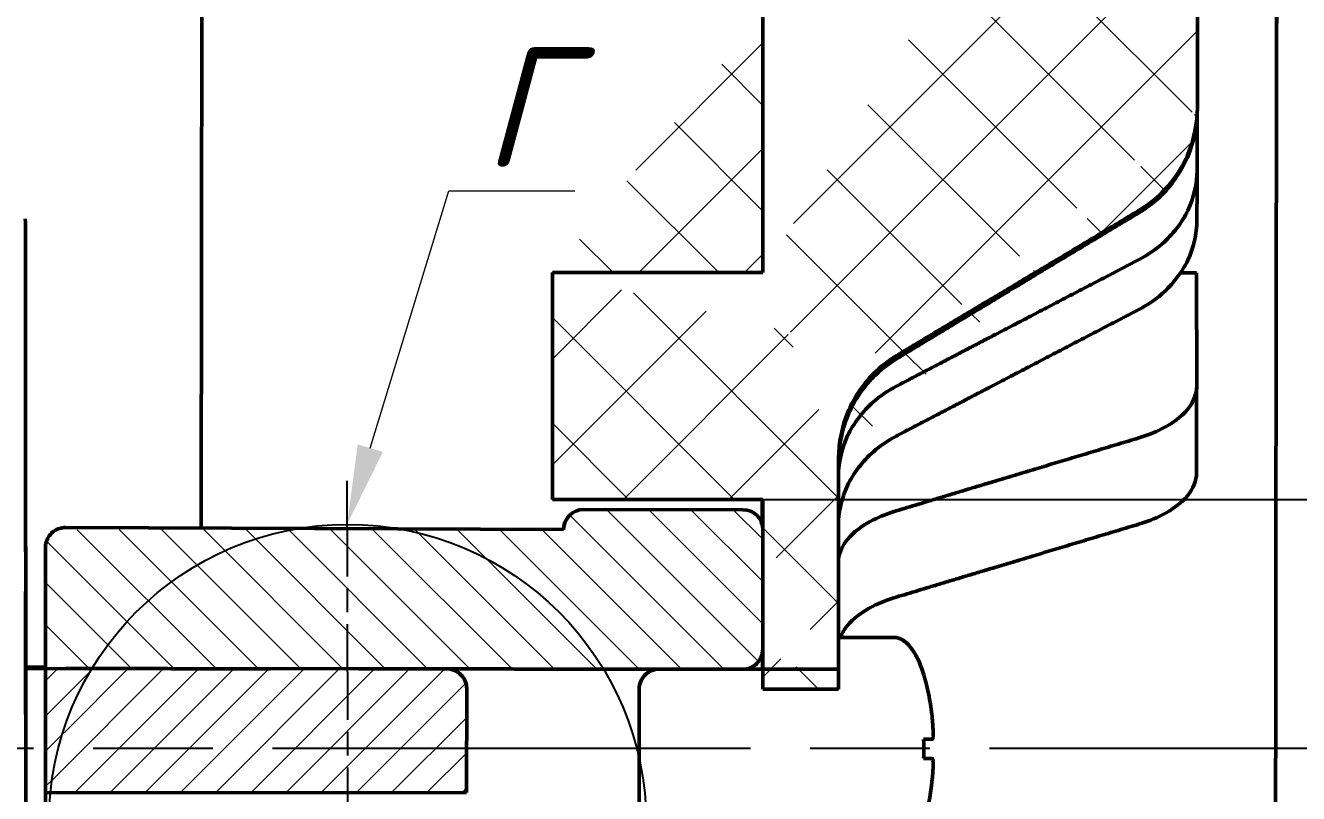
# Model space of a CAD drawing. Header units: inches. Extents: x -14 to 5184, y -66 to 1689.
# Drawn here: x 2754.9 to 2786.86, y 527.76 to 547.04 of the extents above; entities that cross this region are included whole.
import ezdxf
from ezdxf import colors
from ezdxf.entities.mleader import LeaderData, LeaderLine
from ezdxf.math import Vec2, Vec3

# ---------------------------------------------------------------- set-up
doc = ezdxf.new("R2010")
doc.units = ezdxf.units.IN
doc.header["$MEASUREMENT"] = 0
doc.linetypes.add('ACAD_ISO08W100', pattern=[36, 24, -3, 6, -3])
for name, color, linetype, lineweight in [('Видимые тонкие (ГОСТ)', 7, 'Continuous', 25), ('Видимый контур (ГОСТ)', 7, 'Continuous', 50), ('Осевая линия (ГОСТ)', 7, 'ACAD_ISO08W100', 25), ('Размер (ГОСТ)', 7, 'Continuous', 25), ('Штриховка (ГОСТ)', 7, 'Continuous', 18)]:
    doc.layers.add(name, color=color, linetype=linetype, lineweight=lineweight)
doc.styles.add('Standart 3.0', font='gost_b.ttf', dxfattribs={"oblique": 15, "height": 3})
doc.dimstyles.new('Обычный (ГОСТ)', dxfattribs={"dimscale": 0.5, "dimtxt": 3.5, "dimasz": 3.5, "dimexe": 1, "dimexo": 0, "dimgap": 0.5, "dimtad": 1, "dimrnd": 1e-08, "dimtxsty": 'Standart 3.0', "dimblk": 'Filled-1', "dimblk1": 'Filled-1', "dimblk2": 'Filled-1', "dimcen": 0.09, "dimdle": 15, "dimclrd": 256, "dimclre": 256, "dimclrt": 256, "dimazin": 2, "dimtfac": 0.714286, "dimtmove": 0, "dimatfit": 3, "dimfxl": 1, "dimtolj": 1, "dimlwd": 25, "dimlwe": 25, "dimarcsym": 0})

# ---------------------------------------------------------------- blocks, each defined once
blk = doc.blocks.new('Filled-1')
at = {"color": 0}
for p, q in [((0, 0), (-1, 0.143)), ((-1, 0.143), (-1, -0.143)), ((-1, 0), (0, 0)), ((-1, -0.143), (0, 0))]:
    blk.add_line(p, q, dxfattribs=at)
at = {"color": 0, "flags": 128}
blk.add_lwpolyline([(-1, -0.143), (0, 0), (-1, 0.143), (-1, -0.143)], dxfattribs=at)
at = {"color": 0}
blk.add_solid([(-1, -0.143), (0, 0), (-1, 0.143), (-1, -0.143)], dxfattribs=at)
blk = doc.blocks.new('*D150')
at = {"layer": 'Размер (ГОСТ)', "lineweight": 25, "ltscale": 0.5, "transparency": 16777216}
for p, q in [((2773.396, 535.142), (2797.609, 535.142)), ((2797.109, 524.356), (2797.109, 533.392)), ((2773.408, 522.606), (2797.609, 522.606))]:
    blk.add_line(p, q, dxfattribs=at)
at = {"layer": 'Размер (ГОСТ)', "lineweight": 25, "ltscale": 0.5, "transparency": 16777216, "xscale": 1.75, "yscale": 1.75, "zscale": 1.75}
for p, rotation in [((2797.109, 535.142), 90), ((2797.109, 522.606), 270)]:
    blk.add_blockref('Filled-1', p, dxfattribs=dict(at, rotation=rotation))
at = {"layer": 'Размер (ГОСТ)', "ltscale": 0.5, "transparency": 16777216, "insert": (2795.056, 528.874), "char_height": 3, "attachment_point": 5, "rotation": 90, "style": 'Standart 3.0'}
blk.add_mtext('\\A1;{\\fGOST type B|b0|i0|c204|p0;13}%%P{\\fGOST type B|b0|i0|c204|p0;0,1}', dxfattribs=at)
blk = doc.blocks.new('*D203')
at = {"layer": 'Размер (ГОСТ)', "lineweight": 25, "ltscale": 0.5, "transparency": 16777216}
for p, q in [((2589.079, 528.958), (2589.079, 615.736)), ((2786.29, 528.89), (2786.29, 615.736)), ((2590.829, 615.236), (2784.54, 615.236))]:
    blk.add_line(p, q, dxfattribs=at)
at = {"layer": 'Размер (ГОСТ)', "lineweight": 25, "ltscale": 0.5, "transparency": 16777216, "xscale": 1.75, "yscale": 1.75, "zscale": 1.75, "rotation": 180}
blk.add_blockref('Filled-1', (2589.079, 615.236), dxfattribs=at)
at = {"layer": 'Размер (ГОСТ)', "lineweight": 25, "ltscale": 0.5, "transparency": 16777216, "xscale": 1.75, "yscale": 1.75, "zscale": 1.75}
blk.add_blockref('Filled-1', (2786.29, 615.236), dxfattribs=at)
at = {"layer": 'Размер (ГОСТ)', "ltscale": 0.5, "transparency": 16777216, "insert": (2687.685, 617.289), "char_height": 3, "attachment_point": 5, "style": 'Standart 3.0'}
blk.add_mtext('\\A1;{\\fGOST type B|b0|i0|c204|p0;198}%%P{\\fGOST type B|b0|i0|c204|p0;0,4}', dxfattribs=at)
blk = doc.blocks.new('*D204')
at = {"layer": 'Видимые тонкие (ГОСТ)', "lineweight": 25, "ltscale": 0.5, "transparency": 16777216}
for p, q in [((2627.695, 565.882), (2808, 565.882)), ((2807.5, 564.132), (2807.5, 493.632)), ((2627.699, 491.882), (2808, 491.882))]:
    blk.add_line(p, q, dxfattribs=at)
at = {"layer": 'Видимые тонкие (ГОСТ)', "lineweight": 25, "ltscale": 0.5, "transparency": 16777216, "xscale": 1.75, "yscale": 1.75, "zscale": 1.75}
for p, rotation in [((2807.5, 565.882), 90), ((2807.5, 491.882), 270)]:
    blk.add_blockref('Filled-1', p, dxfattribs=dict(at, rotation=rotation))
at = {"layer": 'Видимые тонкие (ГОСТ)', "ltscale": 0.5, "transparency": 16777216, "insert": (2805.75, 530), "char_height": 3, "attachment_point": 5, "rotation": 90, "style": 'Standart 3.0'}
blk.add_mtext('\\A1;74*', dxfattribs=at)

msp = doc.modelspace()

# ---------------------------------------------------------------- hatches: boundary and pattern name
at = {"layer": 'Штриховка (ГОСТ)', "ltscale": 0.5}
h = msp.add_hatch(dxfattribs=at)
h.set_pattern_fill('ANSI37', color=256, scale=15)
h.set_pattern_definition([(45, (-764.6716, -209.9068), (-1.3258252, 1.3258252), []), (135, (-764.6716, -209.9068), (-1.3258252, -1.3258252), [])])
edge = h.paths.add_edge_path()
edge.add_line((2773.4109, 530.3789), (2775.3109, 530.377))
edge.add_line((2773.4153, 535.1422), (2773.4109, 530.3789))
edge.add_line((2773.4118, 531.3804), (2773.4146, 534.3826))
edge.add_line((2768.1309, 535.1422), (2773.4153, 535.1422))
edge.add_line((2775.3109, 530.377), (2775.3163, 536.1814))
edge.add_line((2768.1309, 540.8352), (2768.1309, 535.1422))
edge.add_line((2773.4133, 540.835), (2768.1309, 540.835))
edge.add_spline(control_points=[(2776.7739, 538.6732), (2776.5621, 538.5402), (2776.3581, 538.3823), (2775.9336, 537.9548), (2775.6871, 537.5827), (2775.4131, 536.9173), (2775.3286, 536.5145), (2775.3165, 536.1585)], knot_values=[0.1533423, 0.1533423, 0.1533423, 0.1533423, 0.2224938, 0.2224938, 0.3340767, 0.3340767, 0.4383753, 0.4383753, 0.4383753, 0.4383753], degree=3, periodic=0)
edge.add_spline(control_points=[(2784.3227, 544.8741), (2784.3154, 544.513), (2784.2296, 544.0978), (2783.951, 543.4257), (2783.7036, 543.055), (2783.2788, 542.6299), (2783.0777, 542.4696), (2782.8643, 542.3413)], knot_values=[0.4495902, 0.4495902, 0.4495902, 0.4495902, 0.5564178, 0.5564178, 0.6678472, 0.6678472, 0.7366774, 0.7366774, 0.7366774, 0.7366774], degree=3, periodic=0)
edge.add_spline(control_points=[(2776.7739, 538.6732), (2779.3382, 540.221), (2782.8643, 542.3413)], knot_values=[0.2068793, 0.2068793, 0.2068793, 0.9123737, 0.9123737, 0.9123737], weights=[1.0088811, 1.0203141, 1.0064426], degree=2, periodic=0)
edge.add_line((2784.3244, 544.9706), (2784.3297, 550.6675))
edge.add_line((2784.3297, 550.6675), (2785.3297, 550.6666))
edge.add_spline(control_points=[(2786.0834, 554.6659), (2786.012, 554.7471), (2785.9492, 554.8496), (2785.8627, 555.0589), (2785.8339, 555.2042), (2785.834, 555.3276)], knot_values=[0.3763479, 0.3763479, 0.3763479, 0.3763479, 0.4072666, 0.4072666, 0.4442912, 0.4442912, 0.4442912, 0.4442912], degree=3, periodic=0)
edge.add_spline(control_points=[(2786.3328, 554.0042), (2786.3329, 554.1277), (2786.3042, 554.2729), (2786.2177, 554.4823), (2786.1549, 554.5847), (2786.0834, 554.6659)], knot_values=[0.444291, 0.444291, 0.444291, 0.444291, 0.4813156, 0.4813156, 0.5122343, 0.5122343, 0.5122343, 0.5122343], degree=3, periodic=0)
edge.add_line((2786.3306, 551.6657), (2786.3328, 554.0042))
edge.add_spline(control_points=[(2785.3297, 550.6666), (2785.4531, 550.6665), (2785.5984, 550.6952), (2785.8265, 550.7895), (2785.9497, 550.8716), (2786.1244, 551.046), (2786.2068, 551.1691), (2786.3015, 551.397), (2786.3305, 551.5422), (2786.3306, 551.6657)], knot_values=[0.2961944, 0.2961944, 0.2961944, 0.2961944, 0.3332183, 0.3332183, 0.3702424, 0.3702424, 0.4072668, 0.4072668, 0.4442915, 0.4442915, 0.4442915, 0.4442915], degree=3, periodic=0)
edge.add_line((2759.3307, 551.6908), (2773.4306, 551.6777))
edge.add_line((2759.3387, 560.3955), (2759.3307, 551.6908))
edge.add_spline(control_points=[(2760.3397, 561.3945), (2760.2162, 561.3947), (2760.071, 561.3659), (2759.8428, 561.2717), (2759.7196, 561.1895), (2759.5449, 561.0151), (2759.4625, 560.8921), (2759.3679, 560.6641), (2759.3388, 560.5189), (2759.3387, 560.3955)], knot_values=[0, 0, 0, 0, 0.037024, 0.037024, 0.0740481, 0.0740481, 0.1110722, 0.1110722, 0.1480965, 0.1480965, 0.1480965, 0.1480965], degree=3, periodic=0)
edge.add_line((2784.8397, 561.3717), (2760.3397, 561.3945))
edge.add_spline(control_points=[(2785.8387, 560.3708), (2785.8388, 560.4942), (2785.8101, 560.6395), (2785.7158, 560.8676), (2785.6337, 560.9908), (2785.4593, 561.1655), (2785.3362, 561.2479), (2785.1083, 561.3426), (2784.9631, 561.3716), (2784.8397, 561.3717)], knot_values=[-0.1480969, -0.1480969, -0.1480969, -0.1480969, -0.1110725, -0.1110725, -0.0740482, -0.0740482, -0.037024, -0.037024, 0, 0, 0, 0], degree=3, periodic=0)
edge.add_line((2785.834, 555.3276), (2785.8387, 560.3708))
edge.add_line((2773.4203, 551.6777), (2773.4133, 540.835))
edge.add_spline(control_points=[(2785.812, 560.6014), (2785.8048, 560.632), (2785.7955, 560.6646), (2785.7699, 560.7391), (2785.7522, 560.7813), (2785.6957, 560.8934), (2785.6504, 560.9614), (2785.5317, 561.1), (2785.4524, 561.168), (2785.2755, 561.2777), (2785.1751, 561.3196), (2784.9962, 561.3625), (2784.9176, 561.3719), (2784.8396, 561.3719)], knot_values=[0, 0, 0, 0, 0.0105576, 0.0105576, 0.0243585, 0.0243585, 0.0485574, 0.0485574, 0.0792156, 0.0792156, 0.1110337, 0.1110337, 0.134456, 0.134456, 0.134456, 0.134456], degree=3, periodic=0)
h = msp.add_hatch(dxfattribs=at)
h.set_pattern_fill('ANSI31', color=256, scale=6, angle=90)
h.set_pattern_definition([(135, (-651.9682, -209.9329), (-0.53033009, -0.53033009), [])])
edge = h.paths.add_edge_path()
edge.add_spline(control_points=[(2772.9113, 530.8803), (2769.2265, 530.8839), (2765.5411, 530.8875)], knot_values=[0.9629057, 0.9629057, 0.9629057, 1.7000006, 1.7000006, 1.7000006], weights=[1, 0.9999971, 0.9999967], degree=2, periodic=0)
edge.add_spline(control_points=[(2765.5411, 530.8875), (2765.5371, 530.8879), (2765.5331, 530.8884), (2765.5134, 530.8903), (2765.4976, 530.891), (2765.4819, 530.891)], knot_values=[0.077537, 0.077537, 0.077537, 0.077537, 0.0787449, 0.0787449, 0.0834733, 0.0834733, 0.0834733, 0.0834733], degree=3, periodic=0)
edge.add_line((2765.5016, 530.891), (2763.2794, 530.8918))
edge.add_line((2763.2794, 530.8918), (2755.8711, 530.8988))
edge.add_spline(control_points=[(2755.8723, 530.8986), (2755.8206, 530.9032), (2755.7654, 530.9162), (2755.6631, 530.9587), (2755.6016, 531), (2755.5144, 531.0874), (2755.4733, 531.149), (2755.4261, 531.2632), (2755.4117, 531.3359), (2755.4118, 531.3977)], knot_values=[0.0740675, 0.0740675, 0.0740675, 0.0740675, 0.0887876, 0.0887876, 0.1073042, 0.1073042, 0.1258292, 0.1258292, 0.1443578, 0.1443578, 0.1443578, 0.1443578], degree=3, periodic=0)
edge.add_line((2755.4118, 531.3977), (2755.4141, 533.8985))
edge.add_spline(control_points=[(2755.4141, 533.8985), (2755.4142, 533.9602), (2755.4287, 534.0328), (2755.476, 534.1468), (2755.5172, 534.2083), (2755.6046, 534.2955), (2755.6662, 534.3366), (2755.7407, 534.3674), (2755.7597, 534.3738), (2755.7793, 534.3791)], knot_values=[0.0128337, 0.0128337, 0.0128337, 0.0128337, 0.0313495, 0.0313495, 0.0498634, 0.0498634, 0.0683757, 0.0683757, 0.0740532, 0.0740532, 0.0740532, 0.0740532], degree=3, periodic=0)
edge.add_spline(control_points=[(2755.4073, 530.8991), (2755.4076, 531.1193), (2755.4079, 531.3325), (2755.4089, 531.9869), (2755.4096, 532.3984), (2755.4109, 533.0888), (2755.4116, 533.3728), (2755.4127, 533.7087), (2755.4131, 533.8061), (2755.4136, 533.8768), (2755.4137, 533.8891), (2755.4139, 533.9034), (2755.414, 533.9065), (2755.4142, 533.9144), (2755.4143, 533.917), (2755.4146, 533.9232), (2755.4147, 533.9258), (2755.4151, 533.9324), (2755.4154, 533.9362), (2755.4161, 533.9444), (2755.4165, 533.9487), (2755.4183, 533.9649), (2755.4203, 533.979), (2755.425, 534.0037), (2755.4275, 534.0147), (2755.437, 534.0507), (2755.4456, 534.0755), (2755.4773, 534.1479), (2755.5068, 534.1937), (2755.5778, 534.2726), (2755.6202, 534.3068), (2755.7005, 534.3526), (2755.7373, 534.3681), (2755.7752, 534.3791)], knot_values=[0.0140963, 0.0140963, 0.0140963, 0.0140963, 0.0857015, 0.0857015, 0.2451249, 0.2451249, 0.4089582, 0.4089582, 0.5260476, 0.5260476, 0.5648325, 0.5648325, 0.5777667, 0.5777667, 0.5825971, 0.5825971, 0.585217, 0.585217, 0.5873925, 0.5873925, 0.5891194, 0.5891194, 0.5934459, 0.5934459, 0.5968836, 0.5968836, 0.6047063, 0.6047063, 0.6206362, 0.6206362, 0.6365611, 0.6365611, 0.6483542, 0.6483542, 0.6483542, 0.6483542], degree=3, periodic=0)
edge.add_spline(control_points=[(2755.4141, 533.8985), (2755.4142, 533.9602), (2755.4287, 534.0328), (2755.476, 534.1468), (2755.5172, 534.2083), (2755.6046, 534.2955), (2755.6662, 534.3366), (2755.7407, 534.3674), (2755.7597, 534.3738), (2755.7793, 534.3791)], knot_values=[0.0128337, 0.0128337, 0.0128337, 0.0128337, 0.0313495, 0.0313495, 0.0498634, 0.0498634, 0.0683757, 0.0683757, 0.0740532, 0.0740532, 0.0740532, 0.0740532], degree=3, periodic=0)
edge.add_spline(control_points=[(2755.4073, 530.8991), (2755.4076, 531.1193), (2755.4079, 531.3325), (2755.4089, 531.9869), (2755.4096, 532.3984), (2755.4109, 533.0888), (2755.4116, 533.3728), (2755.4127, 533.7087), (2755.4131, 533.8061), (2755.4136, 533.8768), (2755.4137, 533.8891), (2755.4139, 533.9034), (2755.414, 533.9065), (2755.4142, 533.9144), (2755.4143, 533.917), (2755.4146, 533.9232), (2755.4147, 533.9258), (2755.4151, 533.9324), (2755.4154, 533.9362), (2755.4161, 533.9444), (2755.4165, 533.9487), (2755.4183, 533.9649), (2755.4203, 533.979), (2755.425, 534.0037), (2755.4275, 534.0147), (2755.437, 534.0507), (2755.4456, 534.0755), (2755.4773, 534.1479), (2755.5068, 534.1937), (2755.5778, 534.2726), (2755.6202, 534.3068), (2755.7005, 534.3526), (2755.7373, 534.3681), (2755.7752, 534.3791)], knot_values=[0.0140963, 0.0140963, 0.0140963, 0.0140963, 0.0857015, 0.0857015, 0.2451249, 0.2451249, 0.4089582, 0.4089582, 0.5260476, 0.5260476, 0.5648325, 0.5648325, 0.5777667, 0.5777667, 0.5825971, 0.5825971, 0.585217, 0.585217, 0.5873925, 0.5873925, 0.5891194, 0.5891194, 0.5934459, 0.5934459, 0.5968836, 0.5968836, 0.6047063, 0.6047063, 0.6206362, 0.6206362, 0.6365611, 0.6365611, 0.6483542, 0.6483542, 0.6483542, 0.6483542], degree=3, periodic=0)
edge.add_spline(control_points=[(2755.4141, 533.8985), (2755.4142, 533.9602), (2755.4287, 534.0328), (2755.476, 534.1468), (2755.5172, 534.2083), (2755.6046, 534.2955), (2755.6662, 534.3366), (2755.7407, 534.3674), (2755.7597, 534.3738), (2755.7793, 534.3791)], knot_values=[0.0128337, 0.0128337, 0.0128337, 0.0128337, 0.0313495, 0.0313495, 0.0498634, 0.0498634, 0.0683757, 0.0683757, 0.0740532, 0.0740532, 0.0740532, 0.0740532], degree=3, periodic=0)
edge.add_spline(control_points=[(2755.4073, 530.8991), (2755.4076, 531.1193), (2755.4079, 531.3325), (2755.4089, 531.9869), (2755.4096, 532.3984), (2755.4109, 533.0888), (2755.4116, 533.3728), (2755.4127, 533.7087), (2755.4131, 533.8061), (2755.4136, 533.8768), (2755.4137, 533.8891), (2755.4139, 533.9034), (2755.414, 533.9065), (2755.4142, 533.9144), (2755.4143, 533.917), (2755.4146, 533.9232), (2755.4147, 533.9258), (2755.4151, 533.9324), (2755.4154, 533.9362), (2755.4161, 533.9444), (2755.4165, 533.9487), (2755.4183, 533.9649), (2755.4203, 533.979), (2755.425, 534.0037), (2755.4275, 534.0147), (2755.437, 534.0507), (2755.4456, 534.0755), (2755.4773, 534.1479), (2755.5068, 534.1937), (2755.5778, 534.2726), (2755.6202, 534.3068), (2755.7005, 534.3526), (2755.7373, 534.3681), (2755.7752, 534.3791)], knot_values=[0.0140963, 0.0140963, 0.0140963, 0.0140963, 0.0857015, 0.0857015, 0.2451249, 0.2451249, 0.4089582, 0.4089582, 0.5260476, 0.5260476, 0.5648325, 0.5648325, 0.5777667, 0.5777667, 0.5825971, 0.5825971, 0.585217, 0.585217, 0.5873925, 0.5873925, 0.5891194, 0.5891194, 0.5934459, 0.5934459, 0.5968836, 0.5968836, 0.6047063, 0.6047063, 0.6206362, 0.6206362, 0.6365611, 0.6365611, 0.6483542, 0.6483542, 0.6483542, 0.6483542], degree=3, periodic=0)
edge.add_spline(control_points=[(2755.4141, 533.8985), (2755.4142, 533.9602), (2755.4287, 534.0328), (2755.476, 534.1468), (2755.5172, 534.2083), (2755.6046, 534.2955), (2755.6662, 534.3366), (2755.7407, 534.3674), (2755.7597, 534.3738), (2755.7793, 534.3791)], knot_values=[0.0128337, 0.0128337, 0.0128337, 0.0128337, 0.0313495, 0.0313495, 0.0498634, 0.0498634, 0.0683757, 0.0683757, 0.0740532, 0.0740532, 0.0740532, 0.0740532], degree=3, periodic=0)
edge.add_spline(control_points=[(2755.4073, 530.8991), (2755.4076, 531.1193), (2755.4079, 531.3325), (2755.4089, 531.9869), (2755.4096, 532.3984), (2755.4109, 533.0888), (2755.4116, 533.3728), (2755.4127, 533.7087), (2755.4131, 533.8061), (2755.4136, 533.8768), (2755.4137, 533.8891), (2755.4139, 533.9034), (2755.414, 533.9065), (2755.4142, 533.9144), (2755.4143, 533.917), (2755.4146, 533.9232), (2755.4147, 533.9258), (2755.4151, 533.9324), (2755.4154, 533.9362), (2755.4161, 533.9444), (2755.4165, 533.9487), (2755.4183, 533.9649), (2755.4203, 533.979), (2755.425, 534.0037), (2755.4275, 534.0147), (2755.437, 534.0507), (2755.4456, 534.0755), (2755.4773, 534.1479), (2755.5068, 534.1937), (2755.5778, 534.2726), (2755.6202, 534.3068), (2755.7005, 534.3526), (2755.7373, 534.3681), (2755.7752, 534.3791)], knot_values=[0.0140963, 0.0140963, 0.0140963, 0.0140963, 0.0857015, 0.0857015, 0.2451249, 0.2451249, 0.4089582, 0.4089582, 0.5260476, 0.5260476, 0.5648325, 0.5648325, 0.5777667, 0.5777667, 0.5825971, 0.5825971, 0.585217, 0.585217, 0.5873925, 0.5873925, 0.5891194, 0.5891194, 0.5934459, 0.5934459, 0.5968836, 0.5968836, 0.6047063, 0.6047063, 0.6206362, 0.6206362, 0.6365611, 0.6365611, 0.6483542, 0.6483542, 0.6483542, 0.6483542], degree=3, periodic=0)
edge.add_spline(control_points=[(2755.4141, 533.8985), (2755.4142, 533.9602), (2755.4287, 534.0328), (2755.476, 534.1468), (2755.5172, 534.2083), (2755.6046, 534.2955), (2755.6662, 534.3366), (2755.7407, 534.3674), (2755.7597, 534.3738), (2755.7793, 534.3791)], knot_values=[0.0128337, 0.0128337, 0.0128337, 0.0128337, 0.0313495, 0.0313495, 0.0498634, 0.0498634, 0.0683757, 0.0683757, 0.0740532, 0.0740532, 0.0740532, 0.0740532], degree=3, periodic=0)
edge.add_line((2755.7793, 534.3791), (2758.9872, 534.3952))
edge.add_line((2758.9872, 534.3952), (2768.4146, 534.3863))
edge.add_line((2768.4146, 534.3863), (2768.4146, 534.3872))
edge.add_ellipse((2768.9146, 534.3868), major_axis=(-0.4234, -0.266), ratio=0.9999995, start_angle=237.81076, end_angle=327.81076, ccw=False)
edge.add_line((2768.9151, 534.8868), (2772.9151, 534.883))
edge.add_ellipse((2772.9146, 534.383), major_axis=(0.4234, 0.266), ratio=0.9999995, start_angle=-32.18924, end_angle=57.81076, ccw=False)
edge.add_line((2773.4146, 534.3826), (2773.4118, 531.3804))
edge.add_spline(control_points=[(2773.4118, 531.3804), (2773.4117, 531.3186), (2773.3972, 531.2459), (2773.3499, 531.1318), (2773.3086, 531.0702), (2773.2213, 530.9829), (2773.1597, 530.9418), (2773.0456, 530.8946), (2772.973, 530.8802), (2772.9113, 530.8803)], knot_values=[0.1481618, 0.1481618, 0.1481618, 0.1481618, 0.1666967, 0.1666967, 0.1852256, 0.1852256, 0.2037428, 0.2037428, 0.2222477, 0.2222477, 0.2222477, 0.2222477], degree=3, periodic=0)
h = msp.add_hatch(dxfattribs=at)
h.set_pattern_fill('ANSI31', color=256, scale=5)
h.set_pattern_definition([(45, (-764.67155, -26.715), (-0.44194174, 0.44194174), [])])
h.paths.add_polyline_path([(2762.9895, 530.8899), (2756.572, 530.8961, 0.0729844), (2755.7275, 528.8886), (2762.9895, 528.8891)])
edge = h.paths.add_edge_path()
edge.add_spline(control_points=[(2765.5412, 530.8874), (2765.59, 530.8815), (2765.6384, 530.8683), (2765.7318, 530.8271), (2765.7775, 530.7974), (2765.8561, 530.7263), (2765.89, 530.684), (2765.9368, 530.6016), (2765.953, 530.5623), (2765.969, 530.5035), (2765.9729, 530.4846), (2765.977, 530.4579), (2765.978, 530.45), (2765.9793, 530.437), (2765.9798, 530.432), (2765.9805, 530.4223), (2765.9807, 530.4178), (2765.9811, 530.4104), (2765.9812, 530.4076), (2765.9813, 530.4037), (2765.9813, 530.4023), (2765.9814, 530.398), (2765.9814, 530.3962), (2765.9815, 530.3944)], knot_values=[0, 0, 0, 0, 0.0147124, 0.0147124, 0.0306431, 0.0306431, 0.0465112, 0.0465112, 0.0590664, 0.0590664, 0.0648124, 0.0648124, 0.0672301, 0.0672301, 0.0688172, 0.0688172, 0.0704283, 0.0704283, 0.0721056, 0.0721056, 0.0735824, 0.0735824, 0.0775254, 0.0775254, 0.0775254, 0.0775254], degree=3, periodic=0)
edge.add_spline(control_points=[(2765.5154, 530.8875), (2765.5687, 530.8834), (2765.6262, 530.8701), (2765.7302, 530.8269), (2765.7917, 530.7857), (2765.8789, 530.6982), (2765.92, 530.6365), (2765.9672, 530.5223), (2765.9816, 530.4494), (2765.9815, 530.3876)], knot_values=[-0.0741069, -0.0741069, -0.0741069, -0.0741069, -0.0588615, -0.0588615, -0.0403464, -0.0403464, -0.0218143, -0.0218143, -0.0032587, -0.0032587, -0.0032587, -0.0032587], degree=3, periodic=0)
edge.add_spline(control_points=[(2765.5412, 530.8874), (2765.59, 530.8815), (2765.6384, 530.8683), (2765.7318, 530.8271), (2765.7775, 530.7974), (2765.8561, 530.7263), (2765.89, 530.684), (2765.9368, 530.6016), (2765.953, 530.5623), (2765.969, 530.5035), (2765.9729, 530.4846), (2765.977, 530.4579), (2765.978, 530.45), (2765.9793, 530.437), (2765.9798, 530.432), (2765.9805, 530.4223), (2765.9807, 530.4178), (2765.9811, 530.4104), (2765.9812, 530.4076), (2765.9813, 530.4037), (2765.9813, 530.4023), (2765.9814, 530.398), (2765.9814, 530.3962), (2765.9815, 530.3944)], knot_values=[0, 0, 0, 0, 0.0147124, 0.0147124, 0.0306431, 0.0306431, 0.0465112, 0.0465112, 0.0590664, 0.0590664, 0.0648124, 0.0648124, 0.0672301, 0.0672301, 0.0688172, 0.0688172, 0.0704283, 0.0704283, 0.0721056, 0.0721056, 0.0735824, 0.0735824, 0.0775254, 0.0775254, 0.0775254, 0.0775254], degree=3, periodic=0)
edge.add_spline(control_points=[(2765.9815, 530.3876), (2765.9816, 530.4494), (2765.9672, 530.5223), (2765.92, 530.6365), (2765.8789, 530.6982), (2765.7917, 530.7857), (2765.7302, 530.8269), (2765.6262, 530.8701), (2765.5687, 530.8834), (2765.5154, 530.8875)], knot_values=[-0.0741069, -0.0741069, -0.0741069, -0.0741069, -0.0555513, -0.0555513, -0.0370191, -0.0370191, -0.0185041, -0.0185041, -0.0032587, -0.0032587, -0.0032587, -0.0032587], degree=3, periodic=0)
edge.add_line((2765.5154, 530.8875), (2762.9895, 530.8899))
edge.add_line((2762.9895, 530.8899), (2762.9895, 528.8891))
edge.add_line((2762.9895, 528.8891), (2765.9799, 528.8892))
edge.add_line((2765.9799, 528.8892), (2765.9815, 530.3876))
edge.add_spline(control_points=[(2765.9815, 530.3876), (2765.9816, 530.4494), (2765.9672, 530.5223), (2765.92, 530.6365), (2765.8789, 530.6982), (2765.7917, 530.7857), (2765.7302, 530.8269), (2765.6262, 530.8701), (2765.5687, 530.8834), (2765.5154, 530.8875)], knot_values=[-0.0741069, -0.0741069, -0.0741069, -0.0741069, -0.0555513, -0.0555513, -0.0370191, -0.0370191, -0.0185041, -0.0185041, -0.0032587, -0.0032587, -0.0032587, -0.0032587], degree=3, periodic=0)
h.paths.add_polyline_path([(2765.9799, 528.8892), (2762.9895, 528.8891), (2762.9895, 527.783), (2765.9788, 527.7854)])
h.paths.add_polyline_path([(2762.9895, 528.8891), (2755.7275, 528.8886, 0.0376952), (2755.5284, 527.7771), (2762.9895, 527.783)])
edge = h.paths.add_edge_path()
edge.add_line((2756.572, 530.8961), (2755.4071, 530.8973))
edge.add_spline(control_points=[(2755.4071, 530.8973), (2755.4071, 530.8795), (2755.4071, 530.8616), (2755.4074, 530.3529), (2755.4078, 529.8228), (2755.4083, 529.1589), (2755.4084, 529.0238), (2755.4085, 528.8886)], knot_values=[0.8523826, 0.8523826, 0.8523826, 0.8523826, 0.858186, 0.858186, 1.0175107, 1.0175107, 1.0578793, 1.0578793, 1.0578793, 1.0578793], degree=3, periodic=0)
edge.add_line((2755.4085, 528.8886), (2755.7275, 528.8886))
edge.add_arc((2762.9896, 527.0148), 7.5, 148.83413, 165.53132, ccw=False)
edge = h.paths.add_edge_path()
edge.add_line((2755.7275, 528.8886), (2755.4085, 528.8886))
edge.add_spline(control_points=[(2755.4085, 528.8886), (2755.4088, 528.5147), (2755.409, 528.1395), (2755.4093, 527.777)], knot_values=[0.740727, 0.740727, 0.740727, 0.740727, 0.8523826, 0.8523826, 0.8523826, 0.8523826], degree=3, periodic=0)
edge.add_line((2755.4093, 527.777), (2755.5284, 527.7771))
edge.add_arc((2762.9896, 527.0148), 7.5, 165.53132, 174.16633, ccw=False)

# ---------------------------------------------------------------- linework, layer by layer
at = {"layer": 'Видимые тонкие (ГОСТ)', "ltscale": 0.5}
msp.add_line((2755.9113, 530.8968), (2773.0613, 530.8802), dxfattribs=at)
at = {"layer": 'Видимый контур (ГОСТ)', "ltscale": 0.5}
for p, q in [((2759.3307, 551.6908), (2759.3146, 534.422)), ((2768.1309, 540.8352), (2768.1309, 535.1422)), ((2773.4133, 540.835), (2768.1309, 540.835)), ((2768.1309, 535.1422), (2773.4153, 535.1422)), ((2777.4519, 529.1218), (2777.6703, 529.1216)), ((2765.9788, 527.7854), (2755.4093, 527.777)), ((2760.396, 527.7812), (2760.396, 527.7809))]:
    msp.add_line(p, q, dxfattribs=at)
at = {"layer": 'Видимый контур (ГОСТ)'}
for p, q in [((2773.4203, 551.6777), (2773.4133, 540.835)), ((2784.3244, 544.9706), (2784.3297, 550.6675)), ((2784.3169, 543.3933), (2784.3175, 544.7389)), ((2773.4133, 540.835), (2773.4049, 540.835)), ((2784.3049, 540.8249), (2783.9018, 540.8253)), ((2784.3065, 537.9728), (2784.3049, 540.8249)), ((2775.3109, 530.377), (2775.3163, 536.1814)), ((2773.4038, 535.1422), (2773.4041, 534.4848)), ((2773.4084, 534.4613), (2773.408, 535.1422)), ((2773.4109, 535.1422), (2773.4106, 534.4463)), ((2773.4153, 535.1422), (2773.4109, 530.3789)), ((2773.413, 534.4225), (2773.4133, 535.1422)), ((2773.4141, 535.1422), (2773.4135, 534.4167)), ((2768.6456, 534.8083), (2768.6486, 534.8102)), ((2772.9151, 534.883), (2768.9151, 534.8868)), ((2768.4118, 534.3872), (2755.9053, 534.4351)), ((2759.3146, 534.3968), (2759.3146, 534.3948)), ((2768.4146, 534.3872), (2768.4146, 534.3863)), ((2773.4118, 531.3804), (2773.4146, 534.3826)), ((2775.3121, 531.6788), (2775.3113, 530.878)), ((2776.712, 531.6795), (2775.3121, 531.6808)), ((2776.7121, 531.6774), (2775.3121, 531.6788)), ((2754.9079, 530.9344), (2755.407, 530.9347)), ((2754.9113, 530.8997), (2765.5152, 530.8875)), ((2763.2761, 530.8897), (2754.9113, 530.8978)), ((2763.2794, 530.8918), (2765.4819, 530.891)), ((2775.3113, 530.878), (2770.8113, 530.8823)), ((2772.9631, 530.8829), (2773.4113, 530.8825)), ((2765.9788, 527.7854), (2765.9815, 530.3876)), ((2770.3109, 530.382), (2770.3081, 527.3888)), ((2773.4109, 530.3789), (2775.3109, 530.377))]:
    msp.add_line(p, q, dxfattribs=at)
at = {"layer": 'Видимый контур (ГОСТ)', "extrusion": (0, 0, -1)}
for centre, major_axis, ratio, start_param, end_param in [((2784.3093, 528.8996), (0.015, 16.0568), 0.000853, 5.681687, 5.8375423), ((2784.3094, 528.8734), (0.0149, 16.0906), 0.0008563, 5.1577927, 5.3133193), ((2773.4094, 528.8825), (0.0212, 22.7954), 0.0008567, 4.9622507, 4.9905664), ((2773.4094, 528.8825), (0.0202, 21.7954), 0.0008567, 4.9738273, 5.0036943), ((2768.9118, 534.385), (0.4375, -0.2422), 0.9994154, 2.6400316, 3.6455923), ((2768.9146, 534.3868), (-0.4234, -0.266), 0.9999995, 0.5618082, 2.1326045), ((2772.9146, 534.383), (0.4234, 0.266), 0.9999995, 5.2741972, 6.8449935), ((2768.4094, 528.8872), (0.0051, 5.5), 0.0008567, 0, 0.0181508), ((2776.7094, 528.8795), (-0.0026, -2.8), 0.3571438, 3.1415918, 3.9866784), ((2776.7094, 528.8795), (0.0026, 2.8), 0.0008567, 0, 0.0024476), ((2772.2299, 527.802), (5.2292, 2.9351), 0.0025533, 0.0004091, 0.0175908)]:
    msp.add_ellipse(centre, major_axis=major_axis, ratio=ratio, start_param=start_param, end_param=end_param, dxfattribs=at)
at = {"layer": 'Видимый контур (ГОСТ)'}
for major_axis, start_param, end_param in [((-0.0099, 13.25), 3.1435545, 6.2851471), ((0.0099, -13.25), 1.7223195, 2.0526906), ((0.0029, -3.9), 2.1092633, 7.3155146)]:
    msp.add_ellipse((2754.9094, 528.9344), major_axis=major_axis, ratio=0.0002011, start_param=start_param, end_param=end_param, dxfattribs=at)
for points, knots in [([(2786.2871, 506.1265), (2786.287, 506.1304), (2786.2869, 506.1351), (2786.2863, 506.1918), (2786.2856, 506.3), (2786.2835, 506.8704), (2786.2823, 507.6467), (2786.2808, 509.8588), (2786.2805, 511.3519), (2786.2808, 514.8432), (2786.2815, 516.8857), (2786.2838, 521.2566), (2786.2854, 523.6395), (2786.2894, 528.4438), (2786.2917, 530.9251), (2786.2969, 535.6747), (2786.2998, 538.0022), (2786.3058, 542.2147), (2786.3089, 544.1521), (2786.315, 547.3996), (2786.3181, 548.7502), (2786.3237, 550.7023), (2786.3264, 551.333), (2786.3288, 551.5803), (2786.3291, 551.6012), (2786.3293, 551.6144)], [0.2615678, 0.2615678, 0.2615678, 0.2615678, 0.2873283, 0.2873283, 0.5466366, 0.5466366, 1.2399176, 1.2399176, 1.9648387, 1.9648387, 2.6909411, 2.6909411, 3.417188, 3.417188, 4.143471, 4.143471, 4.8697608, 4.8697608, 5.5960387, 5.5960387, 6.3222664, 6.3222664, 7.0482955, 7.0482955, 7.1366388, 7.1366388, 7.1366388, 7.1366388]), ([(2782.8655, 542.3994), (2783.0794, 542.5274), (2783.2812, 542.6877), (2783.7058, 543.1116), (2783.953, 543.4808), (2784.237, 544.1646), (2784.3241, 544.6003), (2784.3244, 544.9706)], [1.04180898, 1.04180898, 1.04180898, 1.04180898, 1.11073202, 1.11073202, 1.22180669, 1.22180669, 1.33288274, 1.33288274, 1.33288274, 1.33288274]), ([(2784.3227, 544.8741), (2784.3154, 544.513), (2784.2296, 544.0978), (2783.951, 543.4257), (2783.7036, 543.055), (2783.2788, 542.6299), (2783.0777, 542.4696), (2782.8643, 542.3413)], [0.44959015, 0.44959015, 0.44959015, 0.44959015, 0.55641783, 0.55641783, 0.66784716, 0.66784716, 0.73667737, 0.73667737, 0.73667737, 0.73667737]), ([(2782.8594, 541.1595), (2783.0727, 541.2706), (2783.2738, 541.4094), (2783.6983, 541.7773), (2783.9456, 542.0982), (2784.2297, 542.6926), (2784.3168, 543.0714), (2784.3169, 543.3933)], [1.0432427, 1.0432427, 1.0432427, 1.0432427, 1.1120729, 1.1120729, 1.22350223, 1.22350223, 1.33505022, 1.33505022, 1.33505022, 1.33505022]), ([(2784.3139, 542.1382), (2784.313, 541.8172), (2784.2261, 541.4402), (2783.9426, 540.847), (2783.6953, 540.5261), (2783.2708, 540.1582), (2783.0697, 540.0194), (2782.8564, 539.9084)], [0.44532481, 0.44532481, 0.44532481, 0.44532481, 0.55641783, 0.55641783, 0.66784716, 0.66784716, 0.73667737, 0.73667737, 0.73667737, 0.73667737]), ([(2775.3163, 536.1814), (2775.3166, 536.5517), (2775.4037, 536.9874), (2775.6877, 537.6713), (2775.9349, 538.0405), (2776.3595, 538.4644), (2776.5613, 538.6247), (2776.7752, 538.7527)], [1.33296274, 1.33296274, 1.33296274, 1.33296274, 1.44404815, 1.44404815, 1.55512549, 1.55512549, 1.62404678, 1.62404678, 1.62404678, 1.62404678]), ([(2776.7739, 538.6732), (2776.5621, 538.5402), (2776.3581, 538.3823), (2775.9336, 537.9548), (2775.6871, 537.5827), (2775.4131, 536.9173), (2775.3286, 536.5145), (2775.3165, 536.1585)], [0.15334232, 0.15334232, 0.15334232, 0.15334232, 0.2224938, 0.2224938, 0.33407665, 0.33407665, 0.43837526, 0.43837526, 0.43837526, 0.43837526]), ([(2775.3164, 535.8374), (2775.3324, 536.1382), (2775.4154, 536.4735), (2775.6848, 537.0407), (2775.9312, 537.3628), (2776.3554, 537.7328), (2776.5594, 537.8695), (2776.7711, 537.9846)], [1.35759143, 1.35759143, 1.35759143, 1.35759143, 1.45855332, 1.45855332, 1.57013617, 1.57013617, 1.63928765, 1.63928765, 1.63928765, 1.63928765]), ([(2782.8507, 536.6844), (2783.0639, 536.7484), (2783.2648, 536.8284), (2783.6891, 537.0406), (2783.9361, 537.2256), (2784.2198, 537.5685), (2784.3066, 537.787), (2784.3065, 537.9728)], [1.0432427, 1.0432427, 1.0432427, 1.0432427, 1.1120729, 1.1120729, 1.22350223, 1.22350223, 1.33505022, 1.33505022, 1.33505022, 1.33505022]), ([(2776.7681, 536.7334), (2776.5563, 536.6183), (2776.3524, 536.4816), (2775.9281, 536.1116), (2775.6818, 535.7895), (2775.4175, 535.233), (2775.336, 534.9133), (2775.3156, 534.622)], [0.15334232, 0.15334232, 0.15334232, 0.15334232, 0.2224938, 0.2224938, 0.33407665, 0.33407665, 0.43105733, 0.43105733, 0.43105733, 0.43105733]), ([(2784.3034, 535.8056), (2784.303, 535.6202), (2784.2164, 535.4023), (2783.933, 535.0599), (2783.686, 534.8748), (2783.2618, 534.6627), (2783.0608, 534.5827), (2782.8476, 534.5187)], [0.44515536, 0.44515536, 0.44515536, 0.44515536, 0.55641783, 0.55641783, 0.66784716, 0.66784716, 0.73667737, 0.73667737, 0.73667737, 0.73667737]), ([(2775.3148, 533.645), (2775.3366, 533.811), (2775.4171, 533.992), (2775.6792, 534.3107), (2775.9253, 534.4965), (2776.3492, 534.7098), (2776.5531, 534.7886), (2776.7647, 534.8549)], [1.36307249, 1.36307249, 1.36307249, 1.36307249, 1.45855332, 1.45855332, 1.57013617, 1.57013617, 1.63928765, 1.63928765, 1.63928765, 1.63928765]), ([(2755.9136, 523.4351), (2755.9079, 523.4351), (2755.9023, 523.4352), (2755.8798, 523.4359), (2755.8629, 523.4374), (2755.7955, 523.4465), (2755.7452, 523.4614), (2755.6509, 523.5061), (2755.606, 523.5371), (2755.5292, 523.6105), (2755.4963, 523.654), (2755.4466, 523.7478), (2755.429, 523.7994), (2755.4181, 523.8639), (2755.4165, 523.8762), (2755.4149, 523.8935), (2755.4145, 523.8987), (2755.414, 523.9065), (2755.4138, 523.9095), (2755.4136, 523.9147), (2755.4135, 523.917), (2755.4134, 523.9205), (2755.4134, 523.9218), (2755.4133, 523.9246), (2755.4133, 523.9258), (2755.4132, 523.9289), (2755.4132, 523.9299), (2755.4132, 523.9338), (2755.4132, 523.9355), (2755.4131, 523.9451), (2755.4131, 523.9561), (2755.4129, 524.0208), (2755.4128, 524.1151), (2755.4124, 524.4405), (2755.412, 524.7152), (2755.4114, 525.3896), (2755.411, 525.7961), (2755.4102, 526.6913), (2755.4098, 527.1912), (2755.409, 528.2208), (2755.4086, 528.7634), (2755.4078, 529.8228), (2755.4074, 530.3529), (2755.4068, 531.3346), (2755.4065, 531.7984), (2755.406, 532.6028), (2755.4058, 532.9533), (2755.4056, 533.4986), (2755.4056, 533.7001), (2755.4056, 533.8592), (2755.4056, 533.891), (2755.4056, 533.9203), (2755.4056, 533.927), (2755.4057, 533.9343), (2755.4057, 533.9359), (2755.4057, 533.94), (2755.4057, 533.9412), (2755.4058, 533.9452), (2755.4058, 533.9464), (2755.4059, 533.9499), (2755.406, 533.9523), (2755.4062, 533.9586), (2755.4064, 533.9623), (2755.4069, 533.9696), (2755.4071, 533.973), (2755.4079, 533.9825), (2755.4085, 533.9886), (2755.4109, 534.0081), (2755.413, 534.0214), (2755.4224, 534.0677), (2755.4325, 534.1002), (2755.4661, 534.1789), (2755.4943, 534.224), (2755.5633, 534.3033), (2755.6051, 534.3382), (2755.6965, 534.3923), (2755.7472, 534.4123), (2755.8339, 534.4312), (2755.8697, 534.4351), (2755.9053, 534.4351)], [0, 0, 0, 0, 0.0016869, 0.0016869, 0.0067534, 0.0067534, 0.0221156, 0.0221156, 0.0380674, 0.0380674, 0.0539985, 0.0539985, 0.0699293, 0.0699293, 0.0736562, 0.0736562, 0.0752603, 0.0752603, 0.0763096, 0.0763096, 0.0774537, 0.0774537, 0.0785724, 0.0785724, 0.0804473, 0.0804473, 0.0847544, 0.0847544, 0.0976586, 0.0976586, 0.1363887, 0.1363887, 0.2533061, 0.2533061, 0.4147816, 0.4147816, 0.574089, 0.574089, 0.7334248, 0.7334248, 0.8927512, 0.8927512, 1.0520759, 1.0520759, 1.2114011, 1.2114011, 1.3707299, 1.3707299, 1.5300725, 1.5300725, 1.5899343, 1.5899343, 1.6172362, 1.6172362, 1.6297581, 1.6297581, 1.634458, 1.634458, 1.6359517, 1.6359517, 1.637459, 1.637459, 1.6387929, 1.6387929, 1.6398913, 1.6398913, 1.6417619, 1.6417619, 1.6458184, 1.6458184, 1.655924, 1.655924, 1.671504, 1.671504, 1.6874389, 1.6874389, 1.7033704, 1.7033704, 1.7140623, 1.7140623, 1.7140623, 1.7140623]), ([(2776.7616, 532.6892), (2776.55, 532.6229), (2776.3462, 532.5441), (2775.9222, 532.3307), (2775.6761, 532.145), (2775.4619, 531.8845), (2775.4036, 531.7832), (2775.364, 531.6804)], [0.15334232, 0.15334232, 0.15334232, 0.15334232, 0.2224938, 0.2224938, 0.33407665, 0.33407665, 0.39177045, 0.39177045, 0.39177045, 0.39177045]), ([(2777.4585, 530.7363), (2777.3895, 530.9545), (2777.3088, 531.1413), (2777.1622, 531.3834), (2777.0929, 531.4768), (2776.9642, 531.5901), (2776.9117, 531.6257), (2776.8084, 531.6673), (2776.761, 531.6774), (2776.7121, 531.6774)], [-0.11800648, -0.11800648, -0.11800648, -0.11800648, -0.06605703, -0.06605703, -0.03336788, -0.03336788, -0.01469087, -0.01469087, 0, 0, 0, 0]), ([(2772.9113, 530.8803), (2772.973, 530.8802), (2773.0456, 530.8946), (2773.1597, 530.9418), (2773.2213, 530.9829), (2773.3086, 531.0702), (2773.3499, 531.1318), (2773.3972, 531.2459), (2773.4117, 531.3186), (2773.4118, 531.3804)], [0.148161803, 0.148161803, 0.148161803, 0.148161803, 0.166666759, 0.166666759, 0.185183898, 0.185183898, 0.203712886, 0.203712886, 0.22224774, 0.22224774, 0.22224774, 0.22224774]), ([(2773.41, 530.8825), (2773.41, 530.8895), (2773.41, 530.8964), (2773.4103, 531.0593), (2773.4107, 531.1822), (2773.4111, 531.3022), (2773.4112, 531.3321), (2773.4114, 531.355), (2773.4114, 531.3586), (2773.4114, 531.3615)], [0.69467727, 0.69467727, 0.69467727, 0.69467727, 0.69817206, 0.69817206, 0.77775313, 0.77775313, 0.81701565, 0.81701565, 0.82548914, 0.82548914, 0.82548914, 0.82548914]), ([(2765.9815, 530.3944), (2765.9814, 530.3962), (2765.9814, 530.398), (2765.9813, 530.4023), (2765.9813, 530.4037), (2765.9812, 530.4076), (2765.9811, 530.4104), (2765.9807, 530.4178), (2765.9805, 530.4223), (2765.9798, 530.432), (2765.9793, 530.437), (2765.978, 530.45), (2765.977, 530.4579), (2765.9729, 530.4846), (2765.969, 530.5035), (2765.953, 530.5623), (2765.9368, 530.6016), (2765.89, 530.684), (2765.8561, 530.7263), (2765.7775, 530.7974), (2765.7318, 530.8271), (2765.6347, 530.8699), (2765.582, 530.8837), (2765.5134, 530.8903), (2765.4976, 530.891), (2765.4819, 530.891)], [0, 0, 0, 0, 0.003942928, 0.003942928, 0.005419739, 0.005419739, 0.007097091, 0.007097091, 0.008708153, 0.008708153, 0.010295261, 0.010295261, 0.012712921, 0.012712921, 0.018458942, 0.018458942, 0.031014166, 0.031014166, 0.046882289, 0.046882289, 0.062812993, 0.062812993, 0.078744861, 0.078744861, 0.083473315, 0.083473315, 0.083473315, 0.083473315]), ([(2765.9815, 530.3876), (2765.9816, 530.4494), (2765.9672, 530.5223), (2765.92, 530.6365), (2765.8789, 530.6982), (2765.7917, 530.7857), (2765.7302, 530.8269), (2765.6162, 530.8742), (2765.5436, 530.8888), (2765.482, 530.8888)], [-0.074106859, -0.074106859, -0.074106859, -0.074106859, -0.05555129, -0.05555129, -0.037019123, -0.037019123, -0.01850408, -0.01850408, 0, 0, 0, 0]), ([(2770.7604, 530.8824), (2770.7542, 530.8818), (2770.748, 530.881), (2770.6896, 530.8729), (2770.6378, 530.857), (2770.5428, 530.8104), (2770.4983, 530.7789), (2770.4225, 530.7044), (2770.3903, 530.6606), (2770.3417, 530.5661), (2770.3249, 530.5141), (2770.315, 530.4505), (2770.3136, 530.4389), (2770.3123, 530.4245), (2770.3121, 530.421), (2770.3117, 530.4153), (2770.3116, 530.413), (2770.3113, 530.4078), (2770.3112, 530.4053), (2770.311, 530.4012), (2770.311, 530.3996), (2770.3109, 530.396), (2770.3109, 530.3945), (2770.3108, 530.3899), (2770.3107, 530.3879), (2770.3106, 530.3789), (2770.3106, 530.3712), (2770.3104, 530.328), (2770.3102, 530.2689), (2770.3098, 530.1051), (2770.3096, 529.9992), (2770.3092, 529.7571), (2770.3089, 529.6185), (2770.3086, 529.3248), (2770.3084, 529.166), (2770.3081, 528.8482), (2770.3079, 528.6852), (2770.3077, 528.3754), (2770.3076, 528.2248), (2770.3075, 527.9544), (2770.3075, 527.8314), (2770.3075, 527.6278), (2770.3076, 527.5448), (2770.3077, 527.4283), (2770.3076, 527.4043), (2770.308, 527.377), (2770.3081, 527.3748), (2770.3083, 527.3679), (2770.3083, 527.3659), (2770.3086, 527.3602), (2770.3088, 527.356), (2770.3094, 527.3479), (2770.3097, 527.3441), (2770.3106, 527.334), (2770.3112, 527.3277), (2770.3138, 527.3081), (2770.316, 527.2948), (2770.3255, 527.2499), (2770.3353, 527.2187), (2770.3682, 527.1415), (2770.3961, 527.0969), (2770.4644, 527.0178), (2770.5062, 526.9828), (2770.5974, 526.9284), (2770.648, 526.9083), (2770.7185, 526.8926), (2770.7376, 526.8896), (2770.7567, 526.8876)], [0.00509392, 0.00509392, 0.00509392, 0.00509392, 0.00695757, 0.00695757, 0.02279538, 0.02279538, 0.03873067, 0.03873067, 0.05466235, 0.05466235, 0.07059274, 0.07059274, 0.07408036, 0.07408036, 0.07519684, 0.07519684, 0.07607766, 0.07607766, 0.07734181, 0.07734181, 0.07864594, 0.07864594, 0.08085744, 0.08085744, 0.08629825, 0.08629825, 0.10261451, 0.10261451, 0.15218048, 0.15218048, 0.20103452, 0.20103452, 0.24891737, 0.24891737, 0.29675849, 0.29675849, 0.34458381, 0.34458381, 0.39240697, 0.39240697, 0.44023774, 0.44023774, 0.48809872, 0.48809872, 0.5360537, 0.5360537, 0.53995061, 0.53995061, 0.54116027, 0.54116027, 0.54271805, 0.54271805, 0.54394953, 0.54394953, 0.54589037, 0.54589037, 0.54993232, 0.54993232, 0.55967589, 0.55967589, 0.57509252, 0.57509252, 0.59102739, 0.59102739, 0.6069588, 0.6069588, 0.61270738, 0.61270738, 0.61270738, 0.61270738]), ([(2770.8113, 530.8823), (2770.7497, 530.8824), (2770.6771, 530.868), (2770.563, 530.8209), (2770.5014, 530.7798), (2770.4141, 530.6925), (2770.3728, 530.6309), (2770.3255, 530.5167), (2770.3109, 530.4438), (2770.3109, 530.382)], [0, 0, 0, 0, 0.018502767, 0.018502767, 0.037017386, 0.037017386, 0.055551585, 0.055551585, 0.074113445, 0.074113445, 0.074113445, 0.074113445]), ([(2777.455, 530.7344), (2777.5539, 530.4225), (2777.6179, 530.0805), (2777.6637, 529.6882), (2777.6718, 529.6112), (2777.6811, 529.4958), (2777.6839, 529.4546), (2777.6886, 529.363), (2777.6902, 529.3111), (2777.6902, 529.2262), (2777.6886, 529.1965), (2777.6846, 529.1532), (2777.682, 529.1417), (2777.6776, 529.1266), (2777.6745, 529.1222), (2777.6708, 529.1217), (2777.6705, 529.1217), (2777.6703, 529.1216)], [0.00008978, 0.00008978, 0.00008978, 0.00008978, 0.09824775, 0.09824775, 0.11761251, 0.11761251, 0.12938962, 0.12938962, 0.14431315, 0.14431315, 0.15877874, 0.15877874, 0.17524148, 0.17524148, 0.19864205, 0.19864205, 0.19981831, 0.19981831, 0.19981831, 0.19981831]), ([(2777.4519, 529.1218), (2777.4546, 529.0424), (2777.4559, 528.9628), (2777.4558, 528.8029), (2777.4543, 528.7224), (2777.4514, 528.642)], [0.000285993, 0.000285993, 0.000285993, 0.000285993, 0.02412546, 0.02412546, 0.048249921, 0.048249921, 0.048249921, 0.048249921]), ([(2777.4514, 528.642), (2777.5426, 528.6412), (2777.6043, 528.6404), (2777.6597, 528.6393), (2777.6685, 528.6392), (2777.6737, 528.6387), (2777.6768, 528.6344), (2777.6814, 528.6192), (2777.6839, 528.6077), (2777.6882, 528.5621), (2777.6894, 528.5312), (2777.6895, 528.4492), (2777.6877, 528.3968), (2777.6832, 528.3096), (2777.6803, 528.2671), (2777.6707, 528.1501), (2777.6628, 528.077), (2777.6197, 527.7042), (2777.558, 527.3696), (2777.4595, 527.0494), (2777.4554, 527.0364), (2777.4513, 527.0235)], [0, 0, 0, 0, 0.0899519, 0.0899519, 0.1264019, 0.1264019, 0.2065144, 0.2065144, 0.2647303, 0.2647303, 0.3262898, 0.3262898, 0.4040246, 0.4040246, 0.473425, 0.473425, 0.5855119, 0.5855119, 1.2915776, 1.2915776, 1.3214008, 1.3214008, 1.3214008, 1.3214008])]:
    msp.add_open_spline(points, degree=3, knots=knots, dxfattribs=at)
for points, weights in [([(2776.7752, 538.7527), (2779.345, 540.2915), (2782.8655, 542.3994)], [1, 1.01240814556, 1]), ([(2776.7739, 538.6732), (2779.3382, 540.221), (2782.8643, 542.3413)], [1.0088811126, 1.02031405567, 1.00644260488]), ([(2782.8594, 541.1595), (2779.3345, 539.3243), (2776.7711, 537.9846)], [1.00644260489, 1.02031405568, 1.00888111261]), ([(2776.7681, 536.7334), (2779.3315, 538.0731), (2782.8564, 539.9084)], [1.00888111261, 1.02031405568, 1.00644260489]), ([(2782.8507, 536.6844), (2779.3271, 535.6269), (2776.7647, 534.8549)], [1.00644260489, 1.02031405567, 1.00888111261]), ([(2776.7616, 532.6892), (2779.324, 533.4612), (2782.8476, 534.5187)], [1.00888111261, 1.02031405568, 1.00644260489]), ([(2755.9113, 530.8968), (2758.4791, 530.8943), (2761.0467, 530.8918)], [1, 0.999997993332, 0.99999719886]), ([(2763.2761, 530.8897), (2768.0942, 530.885), (2772.9113, 530.8803)], [0.999996737489, 0.999996234237, 1])]:
    msp.add_rational_spline(points, weights, degree=2, dxfattribs=at)
msp.add_open_spline([(2754.9073, 530.9344), (2754.9075, 530.9344), (2754.9077, 530.9344), (2754.9079, 530.9344)], degree=3, dxfattribs=at)
at = {"layer": 'Осевая линия (ГОСТ)', "ltscale": 0.1}
msp.add_line((2762.9745, 535.6112), (2763.0028, 517.5427), dxfattribs=at)
at = {"layer": 'Осевая линия (ГОСТ)', "linetype": 'ACAD_ISO08W100', "ltscale": 0.5}
msp.add_line((2791.104, 528.8906), (2584.1207, 528.8791), dxfattribs=at)
at = {"layer": 'Размер (ГОСТ)', "ltscale": 0.2}
msp.add_circle((2762.9896, 527.0148), 7.5, dxfattribs=at)

# ---------------------------------------------------------------- dimensions: what is measured, and where the dimension line sits
at = {"layer": 'Видимые тонкие (ГОСТ)', "ltscale": 0.5}
dim = msp.add_linear_dim(base=(2807.5, 491.8817), p1=(2627.695, 565.8817), p2=(2627.6987, 491.8817), angle=90, text='<>*', dimstyle='Обычный (ГОСТ)', dxfattribs=at)
dim.commit()
dim.dimension.update_dxf_attribs({"geometry": '*D204', "text_midpoint": (2807.5, 530), "dimtype": 160})
at = {"layer": 'Размер (ГОСТ)', "ltscale": 0.5}
dim = msp.add_linear_dim(base=(2786.2899, 615.2356), p1=(2589.0792, 528.9579), p2=(2786.2899, 528.8904), text='{\\fGOST type B|b0|i0|c204|p0;198}%%P{\\fGOST type B|b0|i0|c204|p0;0,4}', dimstyle='Обычный (ГОСТ)', dxfattribs=at)
dim.commit()
dim.dimension.update_dxf_attribs({"geometry": '*D203', "text_midpoint": (2687.6845, 615.2356), "dimtype": 160})
dim = msp.add_linear_dim(base=(2797.109, 535.1422), p1=(2773.4081, 522.6061), p2=(2773.3964, 535.1422), angle=90, text='{\\fGOST type B|b0|i0|c204|p0;13}%%P{\\fGOST type B|b0|i0|c204|p0;0,1}', dimstyle='Обычный (ГОСТ)', dxfattribs=at)
dim.commit()
dim.dimension.update_dxf_attribs({"geometry": '*D150', "text_midpoint": (2797.109, 528.8742), "dimtype": 160})

# ---------------------------------------------------------------- leaders
at = {"layer": 'Размер (ГОСТ)', "lineweight": 13, "ltscale": 0.5}
ml = msp.add_multileader_mtext('Standard', dxfattribs=at)
ml.set_content('{\\fGOST type B|b0|i0|c204|p0;Г}', color=256, style='Standart 3.0')
ml.set_leader_properties(color=256, linetype='ByLayer', lineweight=9)
ml.build(insert=Vec2(0, 0))
ml.multileader.update_dxf_attribs({"text_left_attachment_type": 6, "text_right_attachment_type": 6, "dogleg_length": 0.36, "arrow_head_size": 2})
ctx = ml.context
ctx.base_point, ctx.char_height, ctx.arrow_head_size, ctx.landing_gap_size, ctx.plane_origin = Vec3(2765.8926, 542.8904), 3, 2, 0.5, Vec3(2754.9451, 532.6883)
ctx.left_attachment, ctx.right_attachment = 6, 6
notes = []
notes.append((ctx, [(1, (1, 1, 0), (2765.5326, 542.8904), (1, 0), 0.36, [(0, [(2762.9762, 534.5148)], 0, [])])]))
ctx.mtext.insert, ctx.mtext.flow_direction = Vec3(2766.3926, 546.4904), 5
for ctx, leaders in notes:
    for number, flags, end, landing, length, lines in leaders:
        leader = LeaderData()
        leader.index, (leader.has_last_leader_line, leader.has_dogleg_vector, leader.attachment_direction) = number, flags
        leader.last_leader_point, leader.dogleg_vector, leader.dogleg_length = Vec3(end), Vec3(landing), length
        for number, points, colour, breaks in lines:
            line = LeaderLine()
            line.index, line.vertices, line.color, line.breaks = number, Vec3.list(points), colors.encode_raw_color(colour), breaks
            leader.lines.append(line)
        ctx.leaders.append(leader)

doc.saveas('drawing.dxf')
